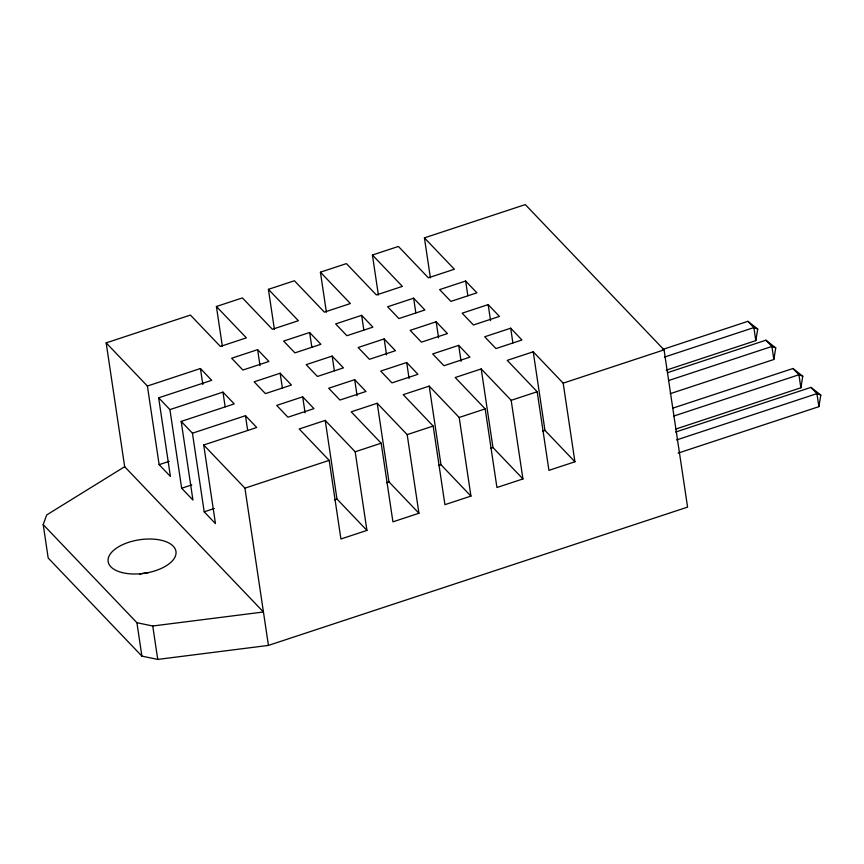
<?xml version="1.0" encoding="UTF-8"?>
<svg xmlns="http://www.w3.org/2000/svg" width="864" height="864" viewBox="0 0 864 864"><rect width="100%" height="100%" fill="white"/><g stroke="black" fill="none" stroke-linecap="round" stroke-linejoin="round"><path stroke-width="1.3" d="M666.22 370.181L755.816 340.621L757.728 329.054L747.9 321.332L662.353 349.564M670.162 393.692L773.842 359.489L775.742 347.922L765.925 340.2L667.613 372.643M675.432 429.181L800.874 387.785L802.775 376.218L792.958 368.507L672.937 408.11M678.089 453.114L818.888 406.663L820.8 395.086L810.972 387.374L675.637 432.032M43.2 524.61L46.678 514.955L124.675 466.7L106.164 342.868L190.415 315.068L220.374 346.442L246.37 337.867L216.41 306.493L242.417 297.918L272.376 329.281L298.372 320.706L268.412 289.332L294.419 280.757L324.378 312.131L350.374 303.545L320.414 272.182L346.41 263.606L376.38 294.97L402.376 286.394L372.416 255.02L398.412 246.445L428.382 277.808L454.378 269.233L424.418 237.87L525.301 204.584L664.06 349.866L687.571 507.114L268.434 645.408L157.745 659.416L141.901 656.132L48.19 558.025L43.2 524.61L136.912 622.717L152.744 626L263.444 611.993L124.675 466.7M147.388 386.035L200.437 368.528L211.702 380.322L158.652 397.818L170.402 476.453L159.138 464.659L147.388 386.035L106.164 342.868M257.634 349.661L231.638 358.236L242.903 370.03L268.898 361.454L257.634 349.661L260.021 365.645M309.636 332.5L283.64 341.075L294.905 352.868L320.9 344.293L309.636 332.5L311.828 347.155M361.638 315.338L335.642 323.924L346.896 335.718L372.902 327.132L361.638 315.338L363.83 330.005M413.64 298.188L387.644 306.763L398.898 318.557L424.904 309.982L413.64 298.188L415.832 312.844M465.642 281.027L439.636 289.602L450.9 301.396L476.906 292.82L465.642 281.027L467.834 295.682M169.916 409.612L222.955 392.116L234.22 403.909L181.181 421.405L192.931 500.04L181.667 488.246L169.916 409.612L158.652 397.818M280.163 373.237L254.156 381.823L265.421 393.617L291.427 385.031L280.163 373.237L282.355 387.904M332.165 356.087L306.158 364.662L317.423 376.456L343.429 367.88L332.165 356.087L334.357 370.742M384.167 338.926L358.16 347.501L369.425 359.294L395.431 350.719L384.167 338.926L386.554 354.92M436.169 321.764L410.162 330.35L421.427 342.144L447.433 333.558L436.169 321.764L438.556 337.759M488.171 304.614L462.164 313.189L473.429 324.983L499.435 316.408L488.171 304.614L490.558 320.609M192.445 433.199L245.484 415.703L256.748 427.496L203.71 444.992L215.46 523.616L204.196 511.823L192.445 433.199L181.181 421.405M302.692 396.824L276.685 405.41L287.95 417.204L313.956 408.618L302.692 396.824L305.078 412.819M354.694 379.674L328.687 388.249L339.952 400.043L365.958 391.468L354.694 379.674L357.08 395.658M406.696 362.513L380.689 371.088L391.954 382.882L417.96 374.306L406.696 362.513L409.082 378.508M458.698 345.352L432.691 353.938L443.956 365.731L469.951 357.145L458.698 345.352L461.084 361.346M510.7 328.201L484.693 336.776L495.958 348.57L521.953 339.995L510.7 328.201L512.881 342.857M159.138 464.659L169.247 461.322M325.22 420.412L299.214 428.987L329.173 460.361L340.924 538.985L366.93 530.41L355.18 451.786L325.22 420.412L336.971 499.036L366.93 530.41M377.212 403.25L351.216 411.836L381.175 443.2L392.926 521.834L418.932 513.248L407.182 434.624L377.212 403.25L388.973 481.885L418.932 513.248M429.214 386.1L403.218 394.675L433.177 426.049L444.928 504.673L470.934 496.098L459.184 417.463L429.214 386.1L440.964 464.724L470.934 496.098M481.216 368.939L455.22 377.525L485.179 408.888L496.93 487.512L522.936 478.937L511.175 400.313L481.216 368.939L492.966 447.563L522.936 478.937M533.218 351.788L507.222 360.364L537.181 391.727L548.932 470.362L574.927 461.776L563.177 383.152L533.218 351.788L544.968 430.412L574.927 461.776M181.667 488.246L191.776 484.909M203.71 444.992L244.933 488.16L329.173 460.361M355.18 451.786L381.175 443.2M407.182 434.624L433.177 426.049M459.184 417.463L485.179 408.888M511.175 400.313L537.181 391.727M563.177 383.152L664.06 349.866M664.492 357.08L753.872 327.586L757.728 329.054M204.196 511.823L214.304 508.496M668.477 380.581L771.898 346.453L775.742 347.922M334.487 499.856L336.971 499.036M386.489 482.695L388.973 481.885M438.491 465.545L440.964 464.724M490.493 448.384L492.966 447.563M542.495 431.222L544.968 430.412M673.801 416.048L798.93 374.76L802.775 376.218M676.501 439.97L816.944 393.628L820.8 395.086M747.9 321.332L753.872 327.586L755.816 340.621M765.925 340.2L771.898 346.453L773.842 359.489M792.958 368.507L798.93 374.76L800.874 387.785M810.972 387.374L816.944 393.628L818.888 406.663M424.418 237.87L430.391 277.841M372.416 255.02L378.389 295.002M320.414 272.182L326.387 312.163M268.412 289.332L274.385 329.314M245.484 415.703L247.676 430.358M244.933 488.16L268.434 645.408M216.41 306.493L222.383 346.475M222.955 392.116L225.148 406.771M200.437 368.528L202.824 384.523M152.744 626L157.745 659.416M136.912 622.717L141.901 656.132M139.579 574.106A34.29 16.934 -8.5 0 1 148.424 572.702M121.792 572.497A34.29 16.934 -8.5 0 0 175.835 554.666A34.29 16.934 -8.5 0 0 128.542 542.354A34.29 16.934 -8.5 0 0 121.792 572.497"/></g></svg>
